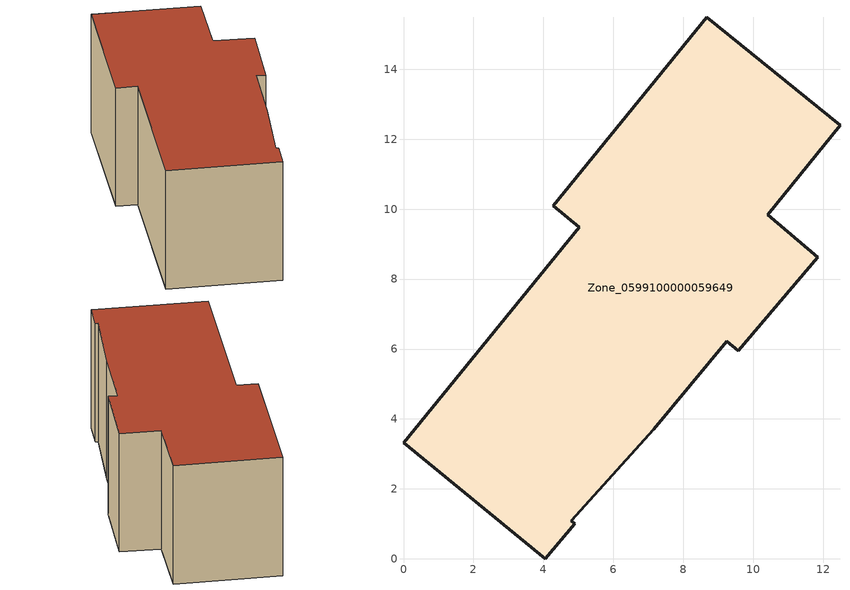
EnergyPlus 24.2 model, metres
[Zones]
Zone_0599100000059649
 floor ground (C_G): 7.15,3.71 4.79,1.08 4.89,1.01 4.05,0 0,3.32 5.03,9.48 4.28,10.1 8.67,15.49 12.48,12.39 10.41,9.84 11.85,8.62 9.57,5.95 9.25,6.22 z0
 wall outside (C_F): 12.48,12.39 8.67,15.49 4.28,10.1 5.03,9.48 0,3.32 4.05,0 4.89,1.01 4.79,1.08 7.15,3.71 9.25,6.22 9.57,5.95 11.85,8.62 10.41,9.84 12.48,12.39 z0:5.94
 roof outside (C_R): 4.79,1.08 7.15,3.71 9.25,6.22 9.57,5.95 11.85,8.62 10.41,9.84 12.48,12.39 8.67,15.49 4.28,10.1 5.03,9.48 0,3.32 4.05,0 4.89,1.01 z5.94
[BUILDING]
Pand.0599100000059649: North Axis=0; Terrain=City; Loads Convergence Tolerance Value=0.04; Temperature Convergence Tolerance Value=0.4; Solar Distribution=FullExterior; Maximum Number of Warmup Days=25; Minimum Number of Warmup Days=1
[Site:Location]
Rotterdam.The.Hague.AP_ZH_NLD Design_Conditions: Latitude=51.96; Longitude=4.45; Time Zone=1; Elevation=-4.5
[SITE:GROUNDTEMPERATURE:BUILDINGSURFACE]
18, 18, 18, 18, 18, 18, 18, 18, 18, 18, 18, 18
[MATERIAL] Thermal Absorptance=0.9; Solar Absorptance=0.7; Visible Absorptance=0.7
Name | Roughness | Thickness | Conductivity | Density | Specific Heat
G.D.1965 | MediumSmooth | 0.15 | 1 | 540 | 1210
F.D.1965 | Rough | 0.3 | 0.857143 | 1920 | 840
R.D.1965 | MediumRough | 0.2 | 0.08 | 1500 | 1000
[CONSTRUCTION]
C_G: G.D.1965
C_F: F.D.1965
C_R: R.D.1965
[ZONE]
Zone_0599100000059649: Type=1; Multiplier=1; Ceiling Height=Autocalculate; Volume=Autocalculate; Floor Area=autocalculate; Part of Total Floor Area=Yes
[ZONEINFILTRATION:DESIGNFLOWRATE]
Infil_Zone_0599100000059649: Zone or ZoneList or Space or SpaceList=Zone_0599100000059649; Schedule=AlwaysOn; Design Flow Rate Calculation Method=Flow/Area; Flow Rate per Floor Area=0.0042; Constant Term Coefficient=1; Temperature Term Coefficient=0; Velocity Term Coefficient=0; Velocity Squared Term Coefficient=0
[HVACTEMPLATE:ZONE:IDEALLOADSAIRSYSTEM]
Zone_0599100000059649: Maximum Heating Supply Air Temperature=50; Minimum Cooling Supply Air Temperature=13; Maximum Heating Supply Air Humidity Ratio=0.0156; Minimum Cooling Supply Air Humidity Ratio=0.0077; Heating Limit=NoLimit; Cooling Limit=NoLimit; Dehumidification Control Type=ConstantSensibleHeatRatio; Cooling Sensible Heat Ratio=0.7; Dehumidification Setpoint=60; Humidification Control Type=None; Humidification Setpoint=30; Outdoor Air Method=None; Outdoor Air Flow Rate per Person=0.00944; Outdoor Air Flow Rate per Zone Floor Area=0; Outdoor Air Flow Rate per Zone=0; Demand Controlled Ventilation Type=None; Outdoor Air Economizer Type=NoEconomizer; Heat Recovery Type=None; Sensible Heat Recovery Effectiveness=0.7; Latent Heat Recovery Effectiveness=0.65
[ZONECONTROL:THERMOSTAT]
ThermostatControl_Zone_0599100000059649: Zone or ZoneList=Zone_0599100000059649; Control Type Schedule=DualSetpointControlType; Control 1=Thermostat_Zone_0599100000059649; Temperature Difference Between Cutout And Setpoint=0
[THERMOSTATSETPOINT:DUALSETPOINT]
Thermostat_Zone_0599100000059649: Heating Setpoint Temperature Schedule=HeatingSetpoint_Zone_0599100000059649; Cooling Setpoint Temperature Schedule=CoolingSetpoint_Zone_0599100000059649
[SCHEDULE:COMPACT]
HeatingSetpoint_Zone_0599100000059649: Through: 12/31, For: AllDays, Until: 24:00, 21
CoolingSetpoint_Zone_0599100000059649: Through: 12/31, For: AllDays, Until: 24:00, 24
DualSetpointControlType: Through: 12/31, For: AllDays, Until: 24:00, 4
AlwaysOn: Through: 12/31, For: AllDays, Until: 24:00, 1
